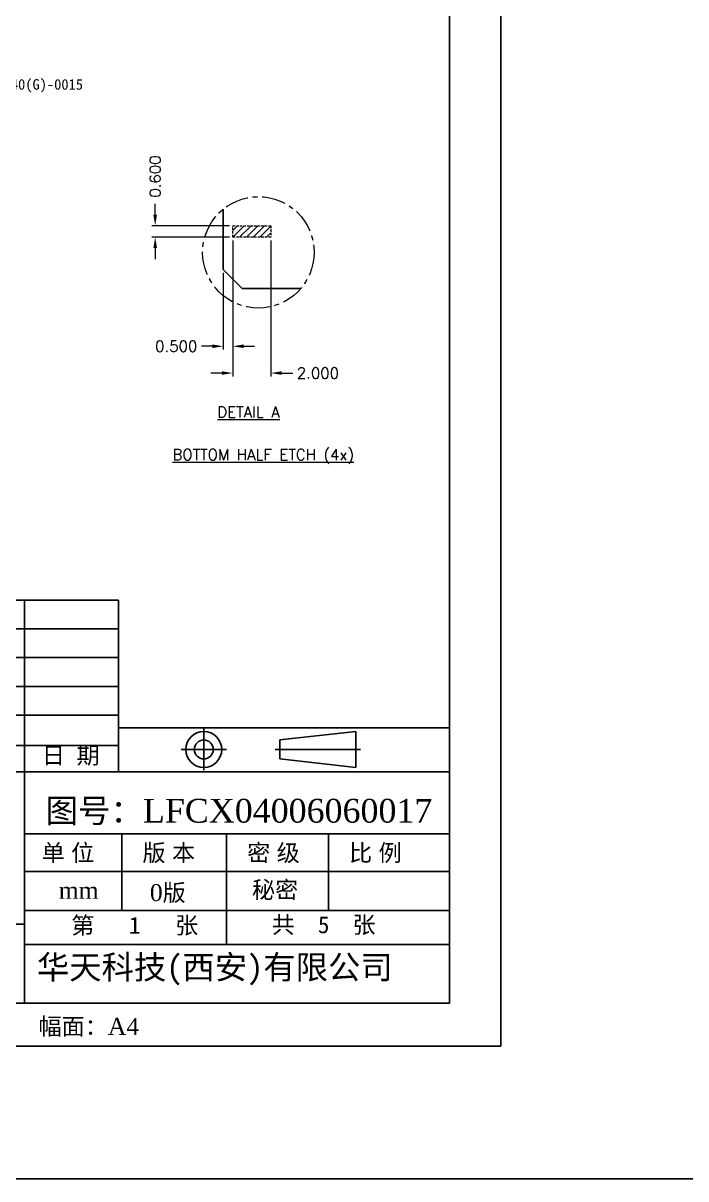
# Model space of a CAD drawing. Header units: millimetres. Extents: x 586 to 984, y 385 to 645.
# Drawn here: x 715.2 to 784.8, y 385.4 to 507 of the extents above; entities that cross this region are included whole.
import ezdxf
from ezdxf.lldxf.tags import DXFTag

# ---------------------------------------------------------------- set-up
doc = ezdxf.new("R2010")
doc.units = ezdxf.units.MM
doc.linetypes.add('CENTER', pattern=[2, 1.25, -0.25, 0.25, -0.25])
doc.linetypes.add('HIDDEN', pattern=[0.375, 0.25, -0.125])
doc.layers.add('1', color=7, linetype='Continuous')
doc.layers.add('DIM', color=4, linetype='Continuous', lineweight=18)
doc.styles.add('SIMPLEX', font='SIMPLEX')
doc.styles.add('Times New Roman', font='times.ttf')
doc.styles.add('宋体', font='')
doc.styles.get('宋体').set_extended_font_data('SimSun')
tags = doc.linetypes.add('BORDER', pattern=[8.75, 2.5, -1.25, 2.5, -1.25, 0, -1.25]).pattern_tags.tags
tags[14:15] = [DXFTag(74, 4), DXFTag(75, 0), DXFTag(340, '0'), DXFTag(46, 1.0), DXFTag(50, 0.0), DXFTag(44, 0.0), DXFTag(45, 0.0)]
tags[12:13] = [DXFTag(74, 4), DXFTag(75, 0), DXFTag(340, '0'), DXFTag(46, 1.0), DXFTag(50, 0.0), DXFTag(44, 0.0), DXFTag(45, 0.0)]
tags[10:11] = [DXFTag(74, 4), DXFTag(75, 0), DXFTag(340, '0'), DXFTag(46, 1.0), DXFTag(50, 0.0), DXFTag(44, 0.0), DXFTag(45, 0.0)]
tags[8:9] = [DXFTag(74, 4), DXFTag(75, 0), DXFTag(340, '0'), DXFTag(46, 1.0), DXFTag(50, 0.0), DXFTag(44, 0.0), DXFTag(45, 0.0)]
tags[6:7] = [DXFTag(74, 4), DXFTag(75, 0), DXFTag(340, '0'), DXFTag(46, 1.0), DXFTag(50, 0.0), DXFTag(44, 0.0), DXFTag(45, 0.0)]
tags[4:5] = [DXFTag(74, 4), DXFTag(75, 0), DXFTag(340, '0'), DXFTag(46, 1.0), DXFTag(50, 0.0), DXFTag(44, 0.0), DXFTag(45, 0.0)]

msp = doc.modelspace()

# ---------------------------------------------------------------- hatches: boundary and pattern name
at = {"layer": 'DIM'}
h = msp.add_hatch(dxfattribs=at)
h.set_pattern_fill('ANSI31', color=256, scale=4, style=0)
h.set_pattern_definition([(45, (217.1326, 568.9604), (-0.3535534, 0.3535534), [])])
h.paths.add_polyline_path([(737.2144, 484.4793), (737.2144, 485.6793), (741.2144, 485.6793), (741.2144, 484.4793)])

# ---------------------------------------------------------------- linework, layer by layer
for p, q in [((672.1425, 446.3077, -0.0633), (725.1945, 446.3077, -0.0633)), ((715.3332, 446.3077, -0.0633), (715.3332, 428.2277, -0.0633)), ((725.1945, 446.3077, -0.0633), (725.1945, 428.2277, -0.0633)), ((672.1425, 443.2803, -0.0633), (725.1945, 443.2803, -0.0633)), ((672.1425, 440.253, -0.0633), (725.1945, 440.253, -0.0633)), ((672.1425, 437.2257, -0.0633), (725.1945, 437.2257, -0.0633)), ((672.1425, 434.1984, -0.0633), (725.1945, 434.1984, -0.0633)), ((672.1425, 431.0269, -0.0633), (725.1945, 431.0269, -0.0633)), ((672.1425, 428.2277, -0.0633), (759.9941, 428.2277, -0.0633)), ((715.3332, 428.2277, -0.0633), (715.3332, 403.9208, -0.0633)), ((715.3332, 421.723, -0.0633), (759.9941, 421.723, -0.0633)), ((725.5513, 421.6411, -0.0633), (725.5513, 413.646, -0.0633)), ((736.5498, 421.6411, -0.0633), (736.5498, 410.0894, -0.0633)), ((747.2627, 421.6411, -0.0633), (747.2627, 413.646, -0.0633)), ((715.3332, 417.7489, -0.0633), (759.9941, 417.7489, -0.0633)), ((715.3332, 413.646, -0.0633), (759.9941, 413.646, -0.0633)), ((715.3332, 412.2114, -0.0633), (603.4226, 412.2114, -0.0633)), ((715.3332, 410.0894, -0.0633), (759.9941, 410.0894, -0.0633))]:
    msp.add_line(p, q)
at = {"color": 5}
msp.add_line((725.1945, 432.8663, -0.0633), (759.9941, 432.8663, -0.0633), dxfattribs=at)
at = {"color": 1, "linetype": 'BORDER'}
for p, q in [((734.1604, 432.7608, -0.0633), (734.1604, 430.5963, -0.0633)), ((732.2698, 430.5963, -0.0633), (731.7723, 430.5963, -0.0633)), ((734.1604, 430.5963, -0.0633), (732.2698, 430.5963, -0.0633)), ((734.1604, 430.5963, -0.0633), (734.1604, 428.4001, -0.0633)), ((736.051, 430.5963, -0.0633), (734.1604, 430.5963, -0.0633)), ((736.051, 430.5963, -0.0633), (736.5485, 430.5963, -0.0633)), ((742.1735, 430.5963, -0.0633), (741.676, 430.5963, -0.0633)), ((742.1735, 430.5963, -0.0633), (750.1339, 430.5963, -0.0633)), ((750.1339, 430.5963, -0.0633), (750.6314, 430.5963, -0.0633))]:
    msp.add_line(p, q, dxfattribs=at)
at = {"color": 6, "linetype": 'Continuous'}
for p, q in [((742.1735, 431.5914, -0.0633), (750.1339, 432.4869, -0.0633)), ((742.1735, 429.6013, -0.0633), (742.1735, 431.5914, -0.0633)), ((750.1339, 432.4869, -0.0633), (750.1339, 428.7057, -0.0633)), ((750.1339, 428.7057, -0.0633), (742.1735, 429.6013, -0.0633))]:
    msp.add_line(p, q, dxfattribs=at)
at = {"ltscale": 0.05}
msp.add_lwpolyline([(585.8187, 645.3075), (983.8482, 645.3075), (983.8482, 385.4276), (585.8187, 385.4276)], close=True, dxfattribs=at)
at = {"elevation": -0.0633}
for points in [[(603.4226, 624.2966), (765.3863, 624.2966), (765.3863, 399.3883), (603.4226, 399.3883)], [(622.7784, 619.7368), (759.9941, 619.7368), (759.9941, 403.9208), (622.7784, 403.9208)]]:
    msp.add_lwpolyline(points, close=True, dxfattribs=at)
at = {"color": 6, "linetype": 'Continuous'}
for radius in [1.8906, 0.9951]:
    msp.add_circle((734.1604, 430.5963, -0.0633), radius, dxfattribs=at)
at = {"layer": '1', "elevation": -0.0958}
msp.add_lwpolyline([(744.366, 479.0793), (738.2144, 479.0793), (736.2144, 481.0793), (736.2144, 487.4294)], dxfattribs=at)
at = {"layer": 'DIM'}
for p, q in [((729.0578, 486.8293, -0.0958), (729.0578, 487.9793, -0.0958)), ((736.8694, 485.6793, -0.0958), (728.7128, 485.6793, -0.0958)), ((736.8694, 484.4793, -0.0958), (728.7128, 484.4793, -0.0958)), ((737.2144, 484.1343, -0.0958), (737.2144, 472.6591, -0.0958)), ((737.2144, 484.1343, -0.0958), (737.2144, 469.8389, -0.0958)), ((741.2144, 484.1343, -0.0958), (741.2144, 469.8389, -0.0958)), ((729.0578, 483.3293, -0.0958), (729.0578, 482.1793, -0.0958)), ((736.2144, 480.7343, -0.0958), (736.2144, 472.6591, -0.0958)), ((735.0644, 473.0041, -0.0958), (733.9144, 473.0041, -0.0958)), ((738.3644, 473.0041, -0.0958), (739.5144, 473.0041, -0.0958)), ((736.0644, 470.1839, -0.0958), (734.9144, 470.1839, -0.0958)), ((742.3644, 470.1839, -0.0958), (743.5144, 470.1839, -0.0958))]:
    msp.add_line(p, q, dxfattribs=at)
at = {"layer": 'DIM', "linetype": 'HIDDEN', "elevation": -0.0958}
msp.add_lwpolyline([(737.2144, 484.4793), (737.2144, 485.6793), (741.2144, 485.6793), (741.2144, 484.4793)], close=True, dxfattribs=at)
at = {"layer": 'DIM', "color": 2, "linetype": 'CENTER', "ltscale": 2}
msp.add_circle((739.9043, 482.8776, -0.0958), 5.8595, dxfattribs=at)
at = {"layer": 'DIM'}
for points in [[(728.8661, 486.8293, -0.0958), (729.2495, 486.8293, -0.0958), (729.0578, 485.6793, -0.0958)], [(728.8661, 483.3293, -0.0958), (729.2495, 483.3293, -0.0958), (729.0578, 484.4793, -0.0958)], [(735.0644, 473.1958, -0.0958), (735.0644, 472.8125, -0.0958), (736.2144, 473.0041, -0.0958)], [(738.3644, 473.1958, -0.0958), (738.3644, 472.8125, -0.0958), (737.2144, 473.0041, -0.0958)], [(736.0644, 470.3756, -0.0958), (736.0644, 469.9922, -0.0958), (737.2144, 470.1839, -0.0958)], [(742.3644, 470.3756, -0.0958), (742.3644, 469.9922, -0.0958), (741.2144, 470.1839, -0.0958)]]:
    msp.add_solid(points, dxfattribs=at)

# ---------------------------------------------------------------- texts
at = {"style": 'Times New Roman'}
for s, height, p in [('图号：LFCX04006060017', 2.5, (717.5408, 422.8999, 0.0165)), ('单 位', 1.78116, (717.1238, 418.834, -0.0633)), ('版 本', 1.78116, (727.7246, 418.834, -0.0633)), ('密 级', 1.78116, (738.7231, 418.834, -0.0633)), ('比 例', 1.78116, (749.4359, 418.834, -0.0633)), ('秘密', 1.78116, (739.2324, 414.9474, -0.2579)), ('mm', 1.78116, (718.9234, 414.8861, -0.0633)), ('0版', 1.78116, (728.5018, 414.6456, -0.0633)), ('幅面：A4', 1.78116, (716.7971, 400.5758, -0.0633))]:
    msp.add_text(s, height=height, dxfattribs=at).set_placement(p)
at = {"attachment_point": 1}
for s, insert, char_height in [('{\\fSimSun|b0|i0|c134|p2;日 期}', (717.1438, 430.8707, -0.0633), 1.781163), ('{\\fSimSun|b0|i0|c134|p2;第   1   张}', (720.2422, 412.9935, -0.0633), 1.781163), ('{\\fSimSun|b0|i0|c134|p2;共  5  张}', (741.3076, 413.0542, -0.0633), 1.781163), ('{\\fSimSun|b0|i0|c134|p2;华天科技(西安)有限公司}', (716.6208, 408.9438, -0.0633), 2.493628)]:
    msp.add_mtext(s, dxfattribs=dict(at, insert=insert, char_height=char_height))
at = {"layer": 'DIM', "attachment_point": 5}
for s, insert, char_height, style in [('{\\C0;QFN(0606-0.50)040(G)-0015}', (711.993, 500.3955, -0.0958), 1.115046, '宋体'), ('\\A1;0.500', (731.2694, 473.0041, -0.0958), 1.15, 'SIMPLEX'), ('\\A1;2.000', (746.1594, 470.1839, -0.0958), 1.15, 'SIMPLEX'), ('{\\LDETAIL A}', (738.8687, 466.0876, -0.1148), 1.15, 'SIMPLEX'), ('{\\LBOTTOM HALF ETCH (4x)}', (740.4133, 461.4188, -0.1148), 1.15, 'SIMPLEX')]:
    msp.add_mtext(s, dxfattribs=dict(at, insert=insert, char_height=char_height, style=style))
at = {"layer": 'DIM', "insert": (729.0578, 490.8538, -0.0958), "char_height": 1.15, "attachment_point": 5, "rotation": 90, "style": 'SIMPLEX'}
msp.add_mtext('\\A1;0.600', dxfattribs=at)

doc.saveas('drawing.dxf')
